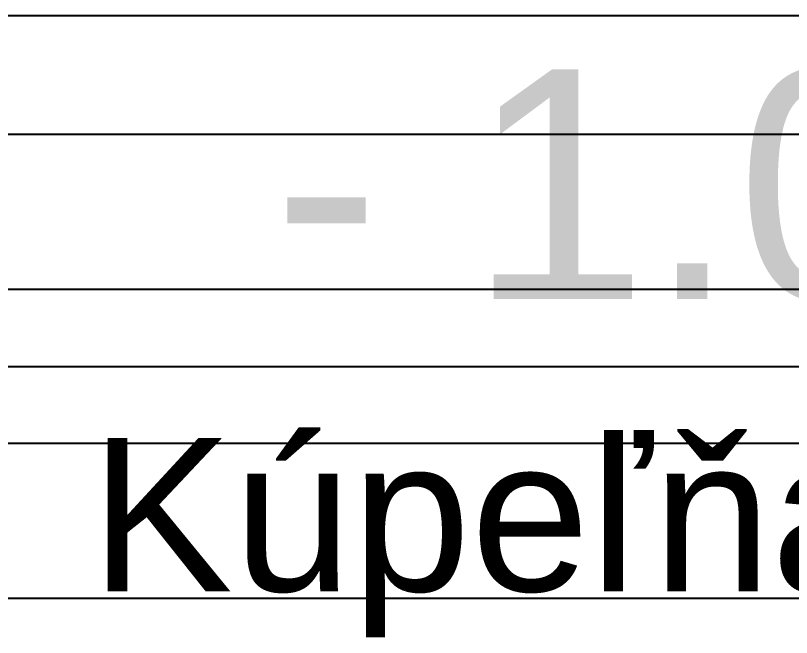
# Model space of a CAD drawing. Header units: millimetres. Extents: x 90740 to 167944, y -39332 to 25855.
# Drawn here: x 100596 to 101099, y 16527 to 16929 of the extents above; entities that cross this region are included whole.
import ezdxf

# ---------------------------------------------------------------- set-up
doc = ezdxf.new("R2010")
doc.units = ezdxf.units.MM
doc.layers.add('1__NP___MIESTNOSTIUK', color=7, linetype='Continuous')
doc.layers.add('PODLAHOVKA', color=7, linetype='Continuous')
doc.styles.add('ARIAL', font='arial.ttf')

msp = doc.modelspace()

# ---------------------------------------------------------------- linework, layer by layer
at = {"layer": '1__NP___MIESTNOSTIUK', "color": 18}
for p, q in [((100335.96, 16929.38), (101835.96, 16929.38)), ((100335.96, 16702.38), (101835.96, 16702.38)), ((100335.96, 16702.38), (101835.96, 16702.38))]:
    msp.add_line(p, q, dxfattribs=at)
at = {"layer": 'PODLAHOVKA', "color": 12, "ltscale": 5}
for points in [[(103611.85, 16852.38), (100157.74, 16852.38), (100146.63, 16847.78), (100121.15, 16822.3), (100117.89, 16814.45), (100117.89, 16790.32), (100121.15, 16782.46), (100146.63, 16756.98), (100157.74, 16752.38), (102106.82, 16752.38)], [(102106.82, 16652.38), (100157.74, 16652.38), (100146.63, 16647.78), (100121.15, 16622.3), (100117.89, 16614.45), (100117.89, 16590.32), (100121.15, 16582.46), (100146.63, 16556.98), (100157.74, 16552.38), (102106.82, 16552.38)]]:
    msp.add_lwpolyline(points, dxfattribs=at)

# ---------------------------------------------------------------- texts
at = {"layer": '1__NP___MIESTNOSTIUK', "color": 18, "style": 'ARIAL'}
for s, height, p in [('- 1.07 -', 148.721, (100762.96, 16745.88)), ('Kúpeľňa + WC', 99.1474, (100644.46, 16556.88))]:
    msp.add_text(s, height=height, dxfattribs=at).set_placement(p)

doc.saveas('drawing.dxf')
